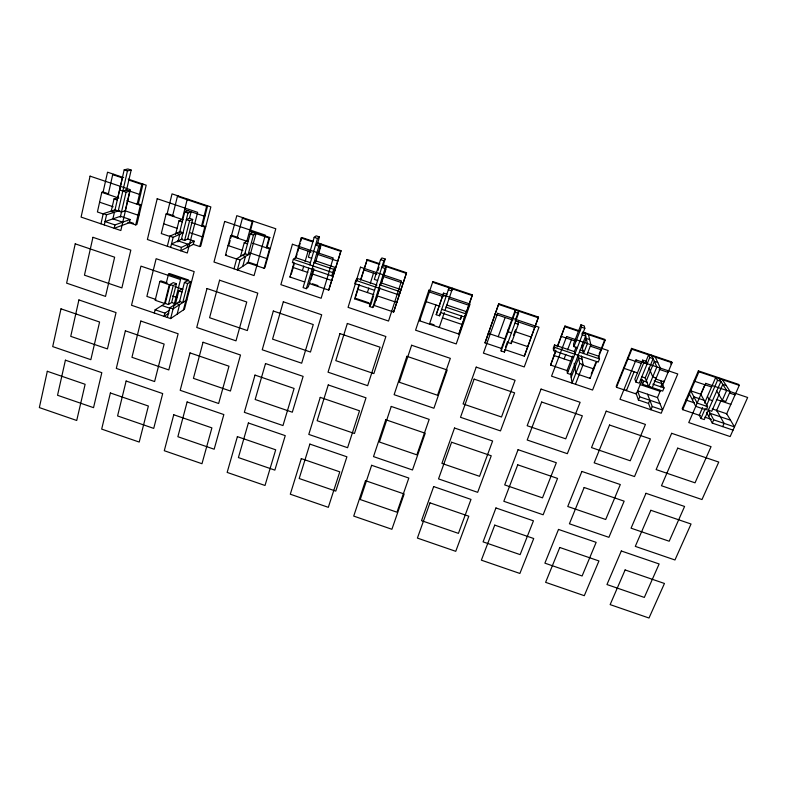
<?xml version="1.0" encoding="UTF-8"?>
<svg xmlns="http://www.w3.org/2000/svg" width="787" height="787" viewBox="0 0 787 787"><rect width="100%" height="100%" fill="white"/><g stroke="black" fill="none" stroke-linecap="round" stroke-linejoin="round"><path stroke-width="1.18" d="M504.654 349.526L524.329 356.177L538.475 317.092L498.771 303.743L484.999 342.886L501.181 348.356M507.93 342.483L511.245 343.604L518.308 324.254L518.377 321.942M501.142 350.963L515.16 312.232L515.269 310.029L501.368 348.415L501.142 350.963L504.447 352.074L518.515 313.364L518.613 310.412M511.245 343.604L511.393 341.125M508.284 329.34L508.107 331.721L511.432 332.842M504.447 352.074L504.585 350.372M484.999 342.886L498.771 303.743M495.328 313.413L495.239 314.151L512.868 320.083M488.511 332.576L488.393 333.363L504.821 338.912M108.744 193.897L103.107 191.989L101.798 192.343L97.411 211.978L103.038 213.877M102.999 192.471L107.544 172.186L123.638 177.596M100.952 223.813L103.235 213.68L115.522 209.716M108.222 194.507L112.698 174.645L113.977 174.35M104.258 224.925L106.56 214.802L119.831 210.454M111.124 211.673L114.046 198.875L117.843 197.753L122.388 177.901L112.698 174.645M114.882 210.434L124.179 169.835L127.927 168.979L131.163 170.071L126.55 190.031L122.821 191.074M114.971 224.925L114.204 228.289L129.314 222.751L130.081 219.504L120.49 216.268L105.025 221.56L114.971 224.925L130.081 219.504M118.247 210.975L127.455 170.936L131.163 170.071M120.244 217.35L126.077 192.176L129.776 191.113L125.202 210.827L121.473 212.067L115.01 209.883M141.788 184.424L137.125 204.246L138.315 203.863L142.968 184.099L141.788 184.424L129.235 180.203M127.819 222.249L135.708 224.915L140.342 205.328L141.522 204.935L136.997 203.42M173.996 215.884L167.188 213.592L166.087 214.005L161.296 233.552L170.346 236.612M167.07 214.064L172.028 193.868L210.857 206.922L200.764 246.036L199.77 246.547L192.972 244.255M178.492 196.042L177.409 196.406L172.53 216.179L173.612 215.756M167.326 246.252L169.825 236.169L180.813 231.27M167.228 283.005L160.922 280.87L159.82 281.48L155.167 300.26L164.581 303.467L169.303 284.707M154.321 313.029L155.118 309.803L165.693 303.182M170.651 247.374L173.16 237.3L182.987 232.844M175.521 234.674L178.993 220.763L182.2 219.445L187.139 199.682L188.191 199.298M472.2 295.548L472.367 294.859L432.84 281.569L432.545 282.208L472.2 295.548L458.841 334.052L419.687 320.83L432.84 281.569M166.136 283.625L168.507 274.161L169.589 273.571L188.565 280.005L184.424 282.474L179.269 302.651M179.633 232.293L184.729 211.929L187.896 210.68M177.862 241.993L179.79 234.29L176.514 233.188M170.022 284.5L165.26 303.457L168.428 304.539L171.655 302.493L176.416 283.704L173.258 282.631L170.022 284.5L173.219 285.592L176.416 283.704M189.382 218.697L191.133 211.772L187.995 213.031L181.374 239.386L184.611 240.478L187.749 238.982L194.173 241.147L193.346 244.383L180.636 250.758L181.482 247.403L194.173 241.147M169.658 310.048L164.906 313.137L164.099 316.354L168.851 313.226M168.428 304.539L173.219 285.592M184.611 240.478L189.588 220.754L192.707 219.425L187.749 238.982M167.356 317.466L169.805 307.796L179.987 301.224M469.003 304.549L468.826 305.258L449.052 298.598M187.109 247.511L187.945 244.216L178.137 240.901M170.622 318.578L180.548 279.552L140.962 266.134L131.527 305.267L170.622 318.578L184.473 309.183L194.173 271.594L156.131 258.707L146.884 296.404L156.003 299.503M175.186 305.11L178.797 290.934L181.945 288.996M177.154 314.151L179.584 304.648L176.377 303.556M206.627 206.233L201.561 225.967L202.564 225.505L207.611 205.83L206.627 206.233L177.409 196.406M441.694 309.33L464.901 317.151L465.668 314.18M466.032 313.915L466.593 311.701L446.859 305.051L446.111 307.196L466.032 313.915L464.901 317.151M168.507 274.161L190.71 281.687L187.631 283.566L182.751 302.572L179.564 301.49M183.45 309.881L190.71 281.687M199.77 246.547L204.787 227.059L205.781 226.597L202.367 225.446M462.343 323.752L462.146 324.51L442.501 317.879M458.841 334.052L472.367 294.859M236.828 259.071L225.466 255.234L230.65 235.775L231.565 235.283L238.392 237.585M229.224 244.039L230.178 240.488M230.807 238.127L236.798 215.648L275.794 228.761L264.914 267.698L264.107 268.278L247.049 262.524M243.291 217.832L242.406 218.265L237.123 237.949L238.018 237.458M234.005 268.8L236.72 258.766L245.672 253.158M240.468 256.601L244.226 242.76L246.843 241.225L252.184 221.55L253.03 221.108L250.207 231.496M250.65 253.158L240.074 259.897L237.349 269.931L247.994 262.838L256.001 233.611L253.463 235.077L248.082 254.791L244.816 253.689M244.668 254.24L250.187 233.965L252.755 232.509M242.77 266.321L245.455 256.464L242.17 255.352M440.592 312.567L460.464 319.266L461.084 317.013M269.006 237.989L266.281 247.777L267.088 247.256L269.803 237.487L250.355 230.945L249.499 231.417L269.006 237.989L269.803 237.487M264.107 268.278L269.528 248.869L270.325 248.348L266.901 247.197M310.422 262.661L295.509 257.624L293.344 259.317L292.4 262.592L331.77 275.863L333.58 274.024M304.756 282.012L289.921 277.004L294.023 262.76M295.351 258.175L301.155 238.018L301.854 237.526L313.374 241.402M291.269 274.25L294.082 264.471M296.06 257.615L297.102 254.014M297.712 251.899L300.152 243.409M300.831 241.058L301.854 237.526M302.424 270.62L303.762 266.045M305.1 261.461L308.101 251.151M317.407 243.881L319.443 236.946L316.167 235.844L314.18 237.34L308.386 257.182L311.672 258.293M308.789 268.121L303.084 287.599L306.34 288.701L308.366 286.753L313.747 268.515M309.753 264.845L317.495 238.451L319.443 236.946M306.34 288.701L318.853 246.203L321.43 244.108M315.656 262.032L320.791 244.629M310.924 279.71L312.813 273.305L312.154 273.906L331.632 280.477L332.232 279.857M313.137 272.223L313.767 270.079M318.863 252.814L320.781 246.282M331.77 275.863L333.737 269.331L335.537 267.55L315.971 260.959L314.003 262.681L333.737 269.331M309.98 282.917L309.311 283.546L328.73 290.108L341.027 250.699L317.978 242.947M341.027 250.699L328.73 290.108M376.973 285.091L357.387 278.48L355.793 280.369L354.789 283.625L374.543 290.295M356.718 280.634L357.387 278.48M370.697 304.284L354.662 298.863L359.059 284.687M360.476 280.123L367.204 259.503L379.934 263.783M355.517 297.122L359.226 285.189M360.987 279.503L367.204 259.503M367.411 292.548L368.837 287.983M370.274 283.428L373.491 273.168M383.023 265.947L385.207 259.041L381.911 257.939L380.544 259.641L374.327 279.395L377.632 280.506M377.927 270.6L379.009 267.147M374.602 304.746L372.713 307.569L369.437 306.468L383.869 260.763L385.207 259.041M370.893 304.343L373.392 296.414M372.713 307.569L385.109 268.485L386.86 266.114M379.885 287.324L374.14 305.445L393.638 312.036L406.554 272.735L383.397 264.944M380.613 285.042L386.427 266.695M375.96 300.486L377.307 296.237M379.678 288.75L377.18 295.843L396.746 302.444L397.15 301.755M381.606 282.671L383.426 276.935M383.771 275.853L385.837 269.361M355.793 280.369L398.684 294.83L400.917 289.577L381.272 282.956L379.905 284.894L399.737 291.574M393.638 312.036L406.554 272.735M429.466 324.136L435.919 304.953M440.307 313.58L439.5 315.794L436.195 314.682L443.563 293.148L446.859 294.259L446.101 296.305L442.776 295.184M443.563 293.148L436.195 314.682M439.5 315.794L449.052 287.757L448.324 289.754L451.659 290.875L452.594 288.209M444.311 312.547L439.244 327.441L439.52 326.664M445.009 310.442L452.358 288.868M460.464 319.266L461.585 316.03M498.24 336.688L505.146 317.486M505.461 347.283L507.507 341.676M515.701 319.099L518.584 311.15M513.449 335.488L515.505 329.842M524.329 356.177L538.475 317.092M574.825 354.209L574.372 351.612L554.51 344.922L553.31 348.11L553.556 350.658L573.585 357.416M553.556 350.658L554.776 347.451L554.51 344.922M555.819 350.225L550.605 365.05L568.017 370.933M557.098 346.86L565.007 326.015L579.822 330.993M550.605 365.05L555.907 351.071M557.619 346.575L565.007 326.015M564.102 358.911L565.823 354.416M567.545 349.92L571.421 339.797M581.957 333.206L582.311 334.819L585.676 335.951L570.752 374.484L567.427 373.353L584.82 328.307L584.269 325.936L580.934 324.815L573.516 344.116L573.959 346.644L577.304 347.775M573.959 346.644L581.455 327.176L580.934 324.815M572.651 356.088L567.053 370.598L567.427 373.353M574.372 351.612L576.114 347.097M571.175 377.298L578.661 357.987L582.036 359.128M582.439 348.248L586.246 338.44L589.64 339.581M578.071 354.839L579.675 363.446L572.041 383.092L570.673 373.943M575.454 384.253L583.118 364.607L581.416 355.96M586.984 354.691L590.88 344.716L588.45 334.642M591.234 374.1L595.69 362.768M599.163 353.973L601.111 349.025L601.337 349.871L590.26 346.142M601.524 347.952L604.465 340.496M578.484 374.464L590.102 378.39L596.743 361.548M598.415 357.308L605.134 340.25L604.888 339.423L582.714 331.976M587.761 352.527L598.828 356.255L599.507 358.892L598.248 362.109L554.776 347.451M662.31 386.053L672.049 362.758L671.596 361.863L631.528 348.385L616.221 386.348L616.496 387.302L636.329 394.002L642.359 379.324M616.496 387.302L631.863 349.241L631.528 348.385M634.106 371.749L626.413 390.647L626.098 389.683M642.635 360.141L643.736 362.837L647.111 363.968L645.97 361.272L642.635 360.141L634.853 379.196L635.876 382.049L639.221 383.18L649.757 357.514L648.596 354.868L645.832 361.617M635.876 382.049L643.736 362.837M662.743 385.01L664.031 387.922L662.703 391.1L642.576 384.312L643.884 381.124M652.246 406.525L650.888 409.761L648.527 403.436L638.414 400.022L639.733 396.835L637.618 390.873L657.489 397.583L662.575 410.007L652.246 406.525L647.544 394.218M646.334 380.81L654.361 361.351L657.775 362.502M655.296 357.121L660.352 368.1L652.128 387.893L648.675 386.722L656.87 366.929L651.547 355.114M648.527 403.436L649.855 400.258M660.677 386.791L662.005 383.603L660.736 380.721M670.711 363.978L671.596 361.863M657.489 397.573L660.106 391.306L659.693 390.332M726.46 414.296L739.268 385.364L738.599 384.39L698.364 370.864L682.201 408.63L682.693 409.663L700.391 415.644M682.693 409.663L698.905 371.789L698.364 370.864M692.511 400.052L693.898 396.845L704.109 400.288M700.538 394.74L704.867 384.725M702.643 407.528L699.289 415.27L700.912 418.458L704.267 419.589L720.912 381.449L717.518 380.308L715.708 377.435L704.562 403.101M700.912 418.458L705.28 408.414M706.254 406.19L717.518 380.308M707.572 406.594L697.164 403.082L690.75 390.834L700.764 394.218L707.572 406.594L706.155 409.86L695.757 406.348L689.402 393.992M708.733 416.5L710.13 413.323L730.523 420.199M718.541 394.09L722.791 384.381L726.214 385.532M719.121 394.454L711.753 411.276L708.389 410.135M419.687 320.83L420.012 320.083M716.455 410.912L720.823 400.977M733.051 430.115L712.284 423.101L713.711 419.865L707.838 409.122M722.436 379.698L730.149 391.592L725.791 401.468L722.309 400.298L726.647 390.421L718.472 377.622M722.663 426.613L724.099 423.376L716.682 410.391M426.387 300.939L426.082 301.637L439.972 306.32M429.604 291.288L429.308 291.957L443.248 296.65M398.684 294.83L400.258 292.134M403.397 282.464L403.013 283.104L383.328 276.473M369.437 306.468L370.402 305.051M383.141 265.593L381.784 267.373L385.109 268.485M354.662 298.863L355.193 298.184M358.164 288.603L357.642 289.252L373.923 294.751M364.174 269.262L363.663 269.852L376.766 274.269M335.144 270.197L332.753 272.607L293.344 259.317M338.076 260.477L337.495 261.048L317.899 254.447L318.538 253.896M289.921 277.004L290.649 276.385M293.423 266.763L292.705 267.344L307.835 272.45M317.515 243.527L315.548 245.091L318.853 246.203M267.61 258.047L266.813 258.608L249.695 252.834M186.873 299.867L173.081 308.907L169.805 307.796M188.28 291.141L189.293 290.501M225.466 255.234L226.39 254.683M228.968 245.013L228.053 245.534L242.858 250.522M203.262 236.346L202.269 236.828L189.775 232.618M182.407 238.894L171.487 244.019L181.482 247.403M205.082 215.697L204.089 216.13L184.66 209.588M135.708 224.915L136.899 224.462L146.195 185.181L128.183 179.121M139.201 214.733L138.02 215.156L124.444 210.572M140.637 194.005L139.447 194.369L125.802 189.775M124.179 169.835L127.455 170.936M314.18 237.34L317.495 238.451M380.544 259.641L383.869 260.763M581.455 327.176L584.82 328.307M242.406 218.265L252.184 221.55M301.155 238.018L312.705 241.904M317.328 243.458L340.446 251.24M366.703 260.064L379.462 264.363M382.944 265.534L406.181 273.345M498.692 304.451L538.515 317.85M565.125 326.792L578.455 331.278M582.892 332.773L605.134 340.25M631.863 349.241L672.049 362.758M698.905 371.789L739.268 385.364M515.16 312.232L518.515 313.364M649.757 357.514L653.141 358.646L645.202 377.937L641.838 376.806M298.322 247.856L310.983 252.115M515.072 320.83L534.934 327.52L534.914 326.733M575.858 341.292L561.465 336.442L561.357 335.636M641.326 363.338L627.987 358.842L627.672 357.967M659.142 369.329L668.045 372.33L667.602 371.405M711.566 386.978L694.813 381.341L694.282 380.387M729.46 393.008L735.048 394.887L734.399 393.893M119.575 189.982L126.077 192.176M184.729 211.929L187.995 213.031M250.187 233.965L253.463 235.077M514.964 323.132L518.308 324.254M192.707 219.425L189.48 218.343L186.332 219.652L189.588 220.754M580.019 349.92L583.344 351.041M579.409 352.123L599.507 358.892M656.23 378.026L652.757 376.855L648.941 367.795M101.798 192.343L118.788 198.068M126.727 200.744L140.342 205.328M166.087 214.005L183.145 219.76M191.123 222.446L204.787 227.059M230.65 235.775L247.797 241.55M252.558 243.153L269.528 248.869M515.072 331.632L531.382 337.121L531.363 336.315M637.44 372.871L624.13 368.385L623.825 367.48M655.187 378.852L664.071 381.843L663.638 380.898M716.367 399.471L730.857 404.361M114.046 198.875L117.283 199.967M178.993 220.763L182.24 221.865M244.226 242.76L247.492 243.862M654.164 380.957L662.005 383.603M712.54 400.632L709.166 399.501L707.444 396.471M640.529 379.993L647.248 382.256M652.846 384.145L664.031 387.922M579.675 363.446L583.118 364.607M99.595 202.19L113.151 206.765M163.686 223.813L177.291 228.407M511.589 341.194L527.841 346.673L527.841 345.847M570.703 361.135L554.205 355.567L554.117 354.711M581.711 364.853L593.831 368.946M640.195 384.587L660.106 391.306M694.478 402.905L686.707 400.278L686.205 399.275M712.235 408.896L726.686 413.765L734.497 426.888L713.711 419.865M179.77 231.742L183.017 232.834M111.164 211.123L114.42 212.224L112.905 218.855L122.664 222.16M130.16 222.19L133.524 223.321M249.036 262.337L256.975 265.022M312.262 283.684L317.958 285.612M356.334 298.568L368.906 302.818M430.843 323.742L434.099 324.834M103.235 213.68L106.56 214.802M169.825 236.169L173.16 237.3M236.72 258.766L240.074 259.897M579.271 374.464L575.848 373.304L574.185 363.338M704.818 417.14L711.468 419.382M639.733 396.835L659.978 403.672M184.424 282.474L187.631 283.566M159.82 281.48L170.602 285.14M174.881 286.596L182.879 289.311M178.797 290.934L181.994 292.016M172.501 296.001L176.947 297.516M171.655 302.493L175.855 303.92M161.945 305.533L170.484 308.445M155.118 309.803L164.906 313.137M716.731 391.1L722.309 400.298M706.46 412.27L712.284 423.101M644.986 377.386L648.675 386.722M641.494 381.439L642.576 384.312M635.985 393.018L638.414 400.022M584.928 332.714L587.417 343.545L583.531 353.53L581.809 345.188M589.906 377.455L590.102 378.39M47.309 371.287L39.35 407.587L76.723 420.484L85.124 384.292L47.309 371.287M60.992 308.838L52.709 346.605L90.839 359.679L99.585 322.021L60.992 308.838M75.227 243.842L66.62 283.153L105.527 296.404L114.636 257.201L75.227 243.842M90.072 176.14L81.091 217.094L120.834 230.532L130.317 189.687L90.072 176.14M65.41 360.18L57.54 395.261L93.535 407.656L101.818 372.684L65.41 360.18M78.907 299.926L70.741 336.354L107.445 348.916L116.043 312.587L78.907 299.926M92.945 237.31L84.455 275.175L121.887 287.904L130.819 250.138L92.945 237.31M110.387 392.979L101.68 429.102L139.21 442.058L148.379 406.033L110.387 392.979M125.369 330.825L116.309 368.414L154.606 381.547L164.139 344.067L125.369 330.825M157.203 198.737L147.385 239.504L187.296 253.001L197.635 212.342L157.203 198.737M126.136 381.026L117.578 415.939L153.721 428.394L162.702 393.579L126.136 381.026M140.843 321.047L131.96 357.308L168.802 369.929L178.137 333.767L140.843 321.047M173.75 414.759L164.286 450.715L201.974 463.72L211.9 427.872L173.75 414.759M190.041 352.91L180.193 390.313L218.648 403.505L228.978 366.211L190.041 352.91M206.991 288.524L196.74 327.471L236.002 340.84L246.754 302.011L206.991 288.524M224.659 221.442L213.975 262.022L254.073 275.588L265.278 235.116L224.659 221.442M187.129 401.96L177.872 436.716L214.162 449.22L223.842 414.562L187.129 401.96M203.046 342.256L193.425 378.35L230.434 391.021L240.497 355.026L203.046 342.256M219.593 280.202L209.588 317.722L247.334 330.56L257.792 293.138L219.593 280.202M237.389 436.637L227.158 472.416L265.012 485.481L275.706 449.81L237.389 436.637M254.998 375.094L244.344 412.319L282.976 425.56L294.102 388.453L254.998 375.094M273.325 311.022L262.238 349.772L301.677 363.21L313.265 324.559L273.325 311.022M292.42 244.255L280.87 284.648L321.145 298.263L333.226 257.988L292.42 244.255M248.377 422.983L238.402 457.572L274.85 470.124L285.248 435.644L248.377 422.983M265.514 363.555L255.155 399.491L292.311 412.211L303.123 376.383L265.514 363.555M283.32 301.785L272.558 339.138L310.462 352.035L321.696 314.78L283.32 301.785M301.303 458.614L290.295 494.206L328.317 507.33L339.787 471.846L301.303 458.614M320.24 397.376L308.789 434.414L347.588 447.714L359.521 410.794L320.24 397.376M339.954 333.609L328.031 372.182L367.647 385.679L380.072 347.224L339.954 333.609M360.495 267.167L348.07 307.363L388.532 321.047L401.498 280.969L360.495 267.167M309.881 444.094L299.188 478.516L335.783 491.118L346.91 456.804L309.881 444.094M328.248 384.951L317.141 420.711L354.465 433.489L366.014 397.828L328.248 384.951M347.342 323.467L335.793 360.643L373.864 373.599L385.876 336.521L347.342 323.467M365.502 480.69L353.717 516.095L391.896 529.277L404.154 493.98L365.502 480.69M385.778 419.756L373.51 456.608L412.486 469.977L425.236 433.234L385.778 419.756M406.889 356.314L394.12 394.69L433.912 408.246L447.193 369.979L406.889 356.314M428.895 290.187L415.575 330.196L456.234 343.939L470.085 304.057L428.895 290.187M371.641 465.294L360.23 499.538L396.982 512.199L408.827 478.053L371.641 465.294M391.247 406.436L379.393 442.019L416.874 454.856L429.181 419.373L391.247 406.436M411.631 345.237L399.304 382.246L437.542 395.251L450.341 358.351L411.631 345.237M433.667 486.582L421.527 520.66L458.428 533.37L471 499.401L433.667 486.582M454.522 428.01L441.91 463.425L479.549 476.312L492.623 441.005L454.522 428.01M476.214 367.116L463.09 403.938L501.506 417.002L515.091 380.278L476.214 367.116M429.977 502.854L417.405 538.082L455.752 551.323L468.796 516.203L429.977 502.854M451.6 442.235L438.526 478.899L477.67 492.328L491.245 455.781L451.6 442.235M474.128 379.118L460.503 417.297L500.483 430.912L514.619 392.841L474.128 379.118M497.6 313.315L483.405 353.127L524.24 366.939L538.987 327.244L497.6 313.315M495.948 507.959L483.08 541.869L520.138 554.628L533.448 520.827L495.948 507.959M518.072 449.682L504.693 484.92L542.499 497.856L556.33 462.726L518.072 449.682M541.072 389.083L527.162 425.728L565.735 438.841L580.127 402.305L541.072 389.083M494.738 525.126L481.369 560.167L519.882 573.457L533.724 538.524L494.738 525.126M517.728 464.822L503.818 501.289L543.138 514.777L557.55 478.417L517.728 464.822M541.672 402.019L527.192 440.012L567.348 453.686L582.35 415.811L541.672 402.019M566.64 336.561L551.539 376.166L592.572 390.037L608.213 350.549L566.64 336.561M558.504 529.425L544.889 563.158L582.105 575.986L596.153 542.351L558.504 529.425M581.888 471.443L567.752 506.503L605.705 519.499L620.313 484.546L581.888 471.443M606.216 411.148L591.509 447.606L630.249 460.788L645.438 424.429L606.216 411.148M559.783 547.486L545.617 582.341L584.298 595.69L598.946 560.954L559.783 547.486M584.151 487.507L569.414 523.788L608.902 537.324L624.15 501.162L584.151 487.507M609.532 425.029L594.175 462.825L634.519 476.558L650.396 438.89L609.532 425.029M635.994 359.905L619.989 399.304L661.208 413.244L677.764 373.963L635.994 359.905M621.317 550.989L606.964 584.544L644.327 597.422L659.132 563.964L621.317 550.989M645.989 493.301L631.066 528.185L669.196 541.23L684.582 506.464L645.989 493.301M671.655 433.303L656.132 469.583L695.039 482.825L711.054 446.652L671.655 433.303M625.114 569.945L610.141 604.613L649 618.021L664.454 583.472L625.114 569.945M650.869 510.291L635.296 546.375L674.961 559.98L691.045 524.014L650.869 510.291M677.705 448.147L661.473 485.746L701.994 499.548L718.757 462.067L677.705 448.147M705.683 383.358L688.753 422.56L730.169 436.569L747.65 397.484L705.683 383.358"/></g></svg>
